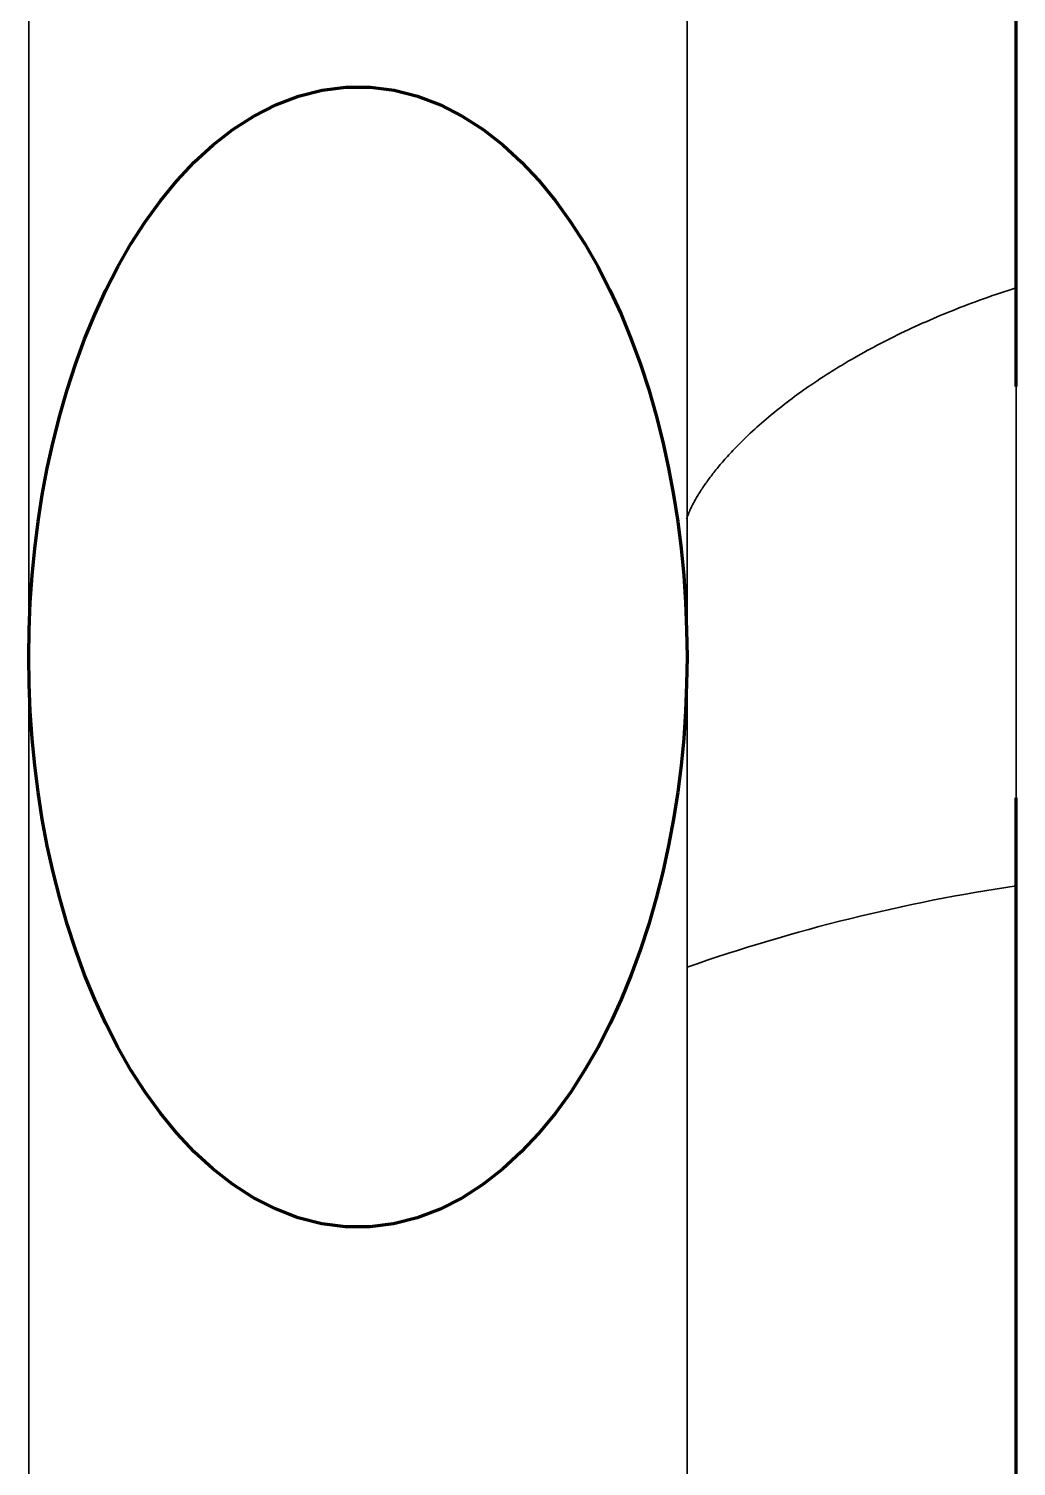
# Model space of a CAD drawing. Extents: x 23 to 417, y 3 to 294.
# Drawn here: x 144.5273 to 144.7673, y 96.4275 to 96.7769 of the extents above; entities that cross this region are included whole.
import ezdxf

# ---------------------------------------------------------------- set-up
doc = ezdxf.new("R2010")
doc.units = 0
doc.linetypes.add('DASHED', pattern=[15, 12, -3])
doc.layers.get('0').update_dxf_attribs({"lineweight": 13})

# ---------------------------------------------------------------- blocks, each defined once
blk = doc.blocks.new('BLOCK4554')
at = {"color": 7, "lineweight": 35, "ltscale": 0.087136}
blk.add_line((20.4333, -14.6552), (20.4333, -11.1697), dxfattribs=at)
at = {"color": 7, "lineweight": 35, "ltscale": 0.0383}
for p, q in [((19.2333, -11.9062), (19.2333, -13.4382)), ((20.0333, -11.9062), (20.0333, -13.4382))]:
    blk.add_line(p, q, dxfattribs=at)
at = {"color": 7, "lineweight": 35, "ltscale": 0.045038}
blk.add_line((19.2333, -13.2643), (19.2333, -15.0658), dxfattribs=at)
at = {"color": 7, "lineweight": 35, "ltscale": 0.040589}
blk.add_line((20.0333, -13.4423), (20.0333, -15.0658), dxfattribs=at)
at = {"color": 7, "lineweight": 35}
blk.add_arc((20.7598, -15.8937), 2.2018, 98.5261, 109.2626, dxfattribs=at)
for points, degree, knots in [([(20.0333, -13.4382), (20.0333, -13.3909), (20.031, -13.3437), (20.0263, -13.2966), (20.0082, -13.1762), (19.9734, -13.0603), (19.9453, -12.992), (19.8944, -12.9012), (19.8259, -12.8288), (19.8041, -12.8093), (19.7661, -12.7819), (19.7245, -12.7626), (19.7078, -12.7564), (19.6742, -12.7473), (19.6396, -12.7443), (19.622, -12.7445), (19.5865, -12.7483), (19.5521, -12.7586), (19.5345, -12.7657), (19.4726, -12.7969), (19.419, -12.8459), (19.3852, -12.8883), (19.315, -12.9999), (19.2705, -13.1281), (19.252, -13.2061), (19.2382, -13.3001), (19.234, -13.3948), (19.2335, -13.4093), (19.2333, -13.4237), (19.2333, -13.4382)], 5, [0, 0, 0, 0, 0, 0, 0.334267, 0.334267, 0.334267, 0.861786, 0.861786, 0.861786, 1.082445, 1.082445, 1.082445, 1.22048, 1.22048, 1.22048, 1.35874, 1.35874, 1.35874, 1.504654, 1.504654, 1.504654, 1.90037, 1.90037, 1.90037, 2.468515, 2.468515, 2.468515, 2.570826, 2.570826, 2.570826, 2.570826, 2.570826, 2.570826]), ([(20.0328, -13.2706), (20.0329, -13.2703), (20.0333, -13.2688), (20.0346, -13.2652), (20.0371, -13.259), (20.0411, -13.251), (20.0458, -13.2428), (20.0515, -13.2338), (20.0583, -13.2238), (20.0674, -13.212), (20.0781, -13.1991), (20.0924, -13.1836), (20.1104, -13.1657), (20.133, -13.1458), (20.1568, -13.127), (20.1766, -13.1126), (20.1977, -13.0984), (20.2212, -13.0835), (20.2525, -13.0655), (20.285, -13.0486), (20.3195, -13.0324), (20.3557, -13.0171), (20.3938, -13.0026), (20.42, -12.9939), (20.4333, -12.9895)], 3, [0, 0, 0, 0, 0.0010032, 0.0047688, 0.0115297, 0.020887, 0.031623, 0.0397278, 0.0530505, 0.0678243, 0.0844404, 0.103387, 0.1309325, 0.1606017, 0.1938128, 0.2218831, 0.2338608, 0.2702267, 0.3053387, 0.3420035, 0.3801027, 0.4195175, 0.4601349, 0.5022701, 0.5022701, 0.5022701, 0.5022701]), ([(19.2333, -13.4382), (19.2333, -13.4946), (19.2366, -13.551), (19.2432, -13.607), (19.2661, -13.7331), (19.3081, -13.8531), (19.3382, -13.9175), (19.3878, -13.9956), (19.4516, -14.0566), (19.4676, -14.07), (19.4997, -14.0932), (19.5345, -14.1107), (19.5521, -14.1178), (19.5865, -14.1281), (19.622, -14.1319), (19.6396, -14.1321), (19.6742, -14.1291), (19.7078, -14.12), (19.7245, -14.1138), (19.7948, -14.0812), (19.855, -14.0252), (19.8939, -13.9729), (19.9674, -13.8435), (20.0099, -13.6967), (20.0255, -13.6114), (20.0333, -13.5248), (20.0333, -13.4382)], 5, [0, 0, 0, 0, 0, 0, 0.39863, 0.39863, 0.39863, 0.907996, 0.907996, 0.907996, 1.066395, 1.066395, 1.066395, 1.212309, 1.212309, 1.212309, 1.350569, 1.350569, 1.350569, 1.488604, 1.488604, 1.488604, 1.957528, 1.957528, 1.957528, 2.569953, 2.569953, 2.569953, 2.569953, 2.569953, 2.569953])]:
    blk.add_open_spline(points, degree=degree, knots=knots, dxfattribs=at)
blk = doc.blocks.new('BLOCK4561')
at = {"color": 7, "linetype": 'DASHED', "lineweight": 140, "ltscale": 0.000735654}
blk.add_line((19.5612, -12.7566), (19.5897, -12.7494), dxfattribs=at)
at = {"color": 7, "linetype": 'DASHED', "lineweight": 140, "ltscale": 0.000732693}
blk.add_line((19.5897, -12.7494), (19.6188, -12.7457), dxfattribs=at)
at = {"color": 7, "linetype": 'DASHED', "lineweight": 140, "ltscale": 0.000733805}
blk.add_line((19.6188, -12.7457), (19.6481, -12.7457), dxfattribs=at)
at = {"color": 7, "linetype": 'DASHED', "lineweight": 140, "ltscale": 0.000732079}
blk.add_line((19.6481, -12.7457), (19.6772, -12.7494), dxfattribs=at)
at = {"color": 7, "linetype": 'DASHED', "lineweight": 140, "ltscale": 0.000736253}
blk.add_line((19.6772, -12.7494), (19.7057, -12.7567), dxfattribs=at)
at = {"color": 7, "linetype": 'DASHED', "lineweight": 140, "ltscale": 0.000748895}
blk.add_line((19.5067, -12.7809), (19.5334, -12.7672), dxfattribs=at)
at = {"color": 7, "linetype": 'DASHED', "lineweight": 140, "ltscale": 0.000743944}
blk.add_line((19.5334, -12.7672), (19.5612, -12.7566), dxfattribs=at)
at = {"color": 7, "linetype": 'DASHED', "lineweight": 140, "ltscale": 0.000743633}
blk.add_line((19.7057, -12.7567), (19.7335, -12.7673), dxfattribs=at)
at = {"color": 7, "linetype": 'DASHED', "lineweight": 140, "ltscale": 0.000747857}
blk.add_line((19.7335, -12.7673), (19.7601, -12.781), dxfattribs=at)
at = {"color": 7, "linetype": 'DASHED', "lineweight": 140, "ltscale": 0.000754533}
blk.add_line((19.4813, -12.7972), (19.5067, -12.7809), dxfattribs=at)
at = {"color": 7, "linetype": 'DASHED', "lineweight": 140, "ltscale": 0.000754591}
blk.add_line((19.7601, -12.781), (19.7855, -12.7973), dxfattribs=at)
at = {"color": 7, "linetype": 'DASHED', "lineweight": 140, "ltscale": 0.000762785}
blk.add_line((19.4573, -12.816), (19.4813, -12.7972), dxfattribs=at)
at = {"color": 7, "linetype": 'DASHED', "lineweight": 140, "ltscale": 0.000762445}
blk.add_line((19.7855, -12.7973), (19.8095, -12.8161), dxfattribs=at)
at = {"color": 7, "linetype": 'DASHED', "lineweight": 140, "ltscale": 0.000771243}
blk.add_line((19.4345, -12.8368), (19.4573, -12.816), dxfattribs=at)
at = {"color": 7, "linetype": 'DASHED', "lineweight": 140, "ltscale": 0.000769946}
blk.add_line((19.8095, -12.8161), (19.8322, -12.837), dxfattribs=at)
at = {"color": 7, "linetype": 'DASHED', "lineweight": 140, "ltscale": 0.000779028}
blk.add_line((19.4132, -12.8596), (19.4345, -12.8368), dxfattribs=at)
at = {"color": 7, "linetype": 'DASHED', "lineweight": 140, "ltscale": 0.000776773}
blk.add_line((19.8322, -12.837), (19.8534, -12.8596), dxfattribs=at)
at = {"color": 7, "linetype": 'DASHED', "lineweight": 140, "ltscale": 0.000785802}
blk.add_line((19.3933, -12.8839), (19.4132, -12.8596), dxfattribs=at)
at = {"color": 7, "linetype": 'DASHED', "lineweight": 140, "ltscale": 0.000783061}
blk.add_line((19.8534, -12.8596), (19.8733, -12.8838), dxfattribs=at)
at = {"color": 7, "linetype": 'DASHED', "lineweight": 140, "ltscale": 0.000791359}
blk.add_line((19.3747, -12.9095), (19.3933, -12.8839), dxfattribs=at)
at = {"color": 7, "linetype": 'DASHED', "lineweight": 140, "ltscale": 0.000789029}
blk.add_line((19.8733, -12.8838), (19.8918, -12.9094), dxfattribs=at)
at = {"color": 7, "linetype": 'DASHED', "lineweight": 140, "ltscale": 0.000795813}
blk.add_line((19.3575, -12.9363), (19.3747, -12.9095), dxfattribs=at)
at = {"color": 7, "linetype": 'DASHED', "lineweight": 140, "ltscale": 0.000794632}
blk.add_line((19.8918, -12.9094), (19.909, -12.9361), dxfattribs=at)
at = {"color": 7, "linetype": 'DASHED', "lineweight": 140, "ltscale": 0.000799541}
blk.add_line((19.3416, -12.964), (19.3575, -12.9363), dxfattribs=at)
at = {"color": 7, "linetype": 'DASHED', "lineweight": 140, "ltscale": 0.000799574}
blk.add_line((19.909, -12.9361), (19.9249, -12.9639), dxfattribs=at)
at = {"color": 7, "linetype": 'DASHED', "lineweight": 140, "ltscale": 0.000803131}
blk.add_line((19.327, -12.9926), (19.3416, -12.964), dxfattribs=at)
at = {"color": 7, "linetype": 'DASHED', "lineweight": 140, "ltscale": 0.000803965}
blk.add_line((19.9249, -12.9639), (19.9396, -12.9925), dxfattribs=at)
at = {"color": 7, "linetype": 'DASHED', "lineweight": 140, "ltscale": 0.000806747}
blk.add_line((19.3135, -13.022), (19.327, -12.9926), dxfattribs=at)
at = {"color": 7, "linetype": 'DASHED', "lineweight": 140, "ltscale": 0.000807681}
blk.add_line((19.9396, -12.9925), (19.9531, -13.0218), dxfattribs=at)
at = {"color": 7, "linetype": 'DASHED', "lineweight": 140, "ltscale": 0.000810027}
blk.add_line((19.3012, -13.0519), (19.3135, -13.022), dxfattribs=at)
at = {"color": 7, "linetype": 'DASHED', "lineweight": 140, "ltscale": 0.000810874}
blk.add_line((19.9531, -13.0218), (19.9654, -13.0519), dxfattribs=at)
at = {"color": 7, "linetype": 'DASHED', "lineweight": 140, "ltscale": 0.000812897}
blk.add_line((19.29, -13.0825), (19.3012, -13.0519), dxfattribs=at)
at = {"color": 7, "linetype": 'DASHED', "lineweight": 140, "ltscale": 0.000813538}
blk.add_line((19.9654, -13.0519), (19.9766, -13.0824), dxfattribs=at)
at = {"color": 7, "linetype": 'DASHED', "lineweight": 140, "ltscale": 0.000815345}
blk.add_line((19.2799, -13.1135), (19.29, -13.0825), dxfattribs=at)
at = {"color": 7, "linetype": 'DASHED', "lineweight": 140, "ltscale": 0.000815835}
blk.add_line((19.9766, -13.0824), (19.9867, -13.1134), dxfattribs=at)
at = {"color": 7, "linetype": 'DASHED', "lineweight": 140, "ltscale": 0.00081748}
blk.add_line((19.2709, -13.1449), (19.2799, -13.1135), dxfattribs=at)
at = {"color": 7, "linetype": 'DASHED', "lineweight": 140, "ltscale": 0.000817781}
blk.add_line((19.9867, -13.1134), (19.9957, -13.1449), dxfattribs=at)
at = {"color": 7, "linetype": 'DASHED', "lineweight": 140, "ltscale": 0.000819278}
blk.add_line((19.2629, -13.1767), (19.2709, -13.1449), dxfattribs=at)
at = {"color": 7, "linetype": 'DASHED', "lineweight": 140, "ltscale": 0.000819498}
blk.add_line((19.9957, -13.1449), (20.0037, -13.1767), dxfattribs=at)
at = {"color": 7, "linetype": 'DASHED', "lineweight": 140, "ltscale": 0.000820852}
blk.add_line((19.2559, -13.2088), (19.2629, -13.1767), dxfattribs=at)
at = {"color": 7, "linetype": 'DASHED', "lineweight": 140, "ltscale": 0.000821001}
blk.add_line((20.0037, -13.1767), (20.0107, -13.2087), dxfattribs=at)
at = {"color": 7, "linetype": 'DASHED', "lineweight": 140, "ltscale": 0.000822194}
blk.add_line((19.2498, -13.2411), (19.2559, -13.2088), dxfattribs=at)
at = {"color": 7, "linetype": 'DASHED', "lineweight": 140, "ltscale": 0.000822367}
blk.add_line((20.0107, -13.2087), (20.0168, -13.2411), dxfattribs=at)
at = {"color": 7, "linetype": 'DASHED', "lineweight": 140, "ltscale": 0.000823359}
blk.add_line((19.2447, -13.2736), (19.2498, -13.2411), dxfattribs=at)
at = {"color": 7, "linetype": 'DASHED', "lineweight": 140, "ltscale": 0.000823477}
blk.add_line((20.0168, -13.2411), (20.0219, -13.2736), dxfattribs=at)
at = {"color": 7, "linetype": 'DASHED', "lineweight": 140, "ltscale": 0.000824308}
blk.add_line((19.2406, -13.3063), (19.2447, -13.2736), dxfattribs=at)
at = {"color": 7, "linetype": 'DASHED', "lineweight": 140, "ltscale": 0.000824408}
blk.add_line((20.0219, -13.2736), (20.026, -13.3063), dxfattribs=at)
at = {"color": 7, "linetype": 'DASHED', "lineweight": 140, "ltscale": 0.000825131}
for p, q in [((19.2374, -13.3392), (19.2406, -13.3063)), ((20.026, -13.3063), (20.0292, -13.3392))]:
    blk.add_line(p, q, dxfattribs=at)
at = {"color": 7, "linetype": 'DASHED', "lineweight": 140, "ltscale": 0.000825711}
blk.add_line((19.2351, -13.3721), (19.2374, -13.3392), dxfattribs=at)
at = {"color": 7, "linetype": 'DASHED', "lineweight": 140, "ltscale": 0.000825684}
blk.add_line((20.0292, -13.3392), (20.0315, -13.3721), dxfattribs=at)
at = {"color": 7, "linetype": 'DASHED', "lineweight": 140, "ltscale": 0.000826135}
blk.add_line((19.2338, -13.4052), (19.2351, -13.3721), dxfattribs=at)
at = {"color": 7, "linetype": 'DASHED', "lineweight": 140, "ltscale": 0.000826041}
blk.add_line((20.0315, -13.3721), (20.0328, -13.4052), dxfattribs=at)
at = {"color": 7, "linetype": 'DASHED', "lineweight": 140, "ltscale": 0.000826294}
blk.add_line((19.2333, -13.4382), (19.2338, -13.4052), dxfattribs=at)
at = {"color": 7, "linetype": 'DASHED', "lineweight": 140, "ltscale": 0.000826246}
blk.add_line((20.0328, -13.4052), (20.0333, -13.4382), dxfattribs=at)
at = {"color": 7, "linetype": 'DASHED', "lineweight": 140, "ltscale": 0.00082596}
blk.add_line((19.2338, -13.4712), (19.2333, -13.4382), dxfattribs=at)
at = {"color": 7, "linetype": 'DASHED', "lineweight": 140, "ltscale": 0.000825936}
blk.add_line((20.0333, -13.4382), (20.0328, -13.4712), dxfattribs=at)
at = {"color": 7, "linetype": 'DASHED', "lineweight": 140, "ltscale": 0.000825754}
blk.add_line((19.2351, -13.5042), (19.2338, -13.4712), dxfattribs=at)
at = {"color": 7, "linetype": 'DASHED', "lineweight": 140, "ltscale": 0.000825706}
blk.add_line((20.0328, -13.4712), (20.0315, -13.5042), dxfattribs=at)
at = {"color": 7, "linetype": 'DASHED', "lineweight": 140, "ltscale": 0.000825375}
blk.add_line((19.2374, -13.5372), (19.2351, -13.5042), dxfattribs=at)
at = {"color": 7, "linetype": 'DASHED', "lineweight": 140, "ltscale": 0.000825277}
blk.add_line((20.0315, -13.5042), (20.0292, -13.5372), dxfattribs=at)
at = {"color": 7, "linetype": 'DASHED', "lineweight": 140, "ltscale": 0.000824818}
blk.add_line((19.2406, -13.57), (19.2374, -13.5372), dxfattribs=at)
at = {"color": 7, "linetype": 'DASHED', "lineweight": 140, "ltscale": 0.000824647}
blk.add_line((20.0292, -13.5372), (20.026, -13.57), dxfattribs=at)
at = {"color": 7, "linetype": 'DASHED', "lineweight": 140, "ltscale": 0.000824089}
blk.add_line((19.2447, -13.6027), (19.2406, -13.57), dxfattribs=at)
at = {"color": 7, "linetype": 'DASHED', "lineweight": 140, "ltscale": 0.00082387}
blk.add_line((20.026, -13.57), (20.0219, -13.6027), dxfattribs=at)
at = {"color": 7, "linetype": 'DASHED', "lineweight": 140, "ltscale": 0.000823179}
blk.add_line((19.2498, -13.6352), (19.2447, -13.6027), dxfattribs=at)
at = {"color": 7, "linetype": 'DASHED', "lineweight": 140, "ltscale": 0.000822944}
blk.add_line((20.0219, -13.6027), (20.0168, -13.6352), dxfattribs=at)
at = {"color": 7, "linetype": 'DASHED', "lineweight": 140, "ltscale": 0.000822068}
blk.add_line((19.2558, -13.6676), (19.2498, -13.6352), dxfattribs=at)
at = {"color": 7, "linetype": 'DASHED', "lineweight": 140, "ltscale": 0.000821839}
blk.add_line((20.0168, -13.6352), (20.0108, -13.6675), dxfattribs=at)
at = {"color": 7, "linetype": 'DASHED', "lineweight": 140, "ltscale": 0.000820715}
blk.add_line((19.2629, -13.6996), (19.2558, -13.6676), dxfattribs=at)
at = {"color": 7, "linetype": 'DASHED', "lineweight": 140, "ltscale": 0.000820518}
blk.add_line((20.0108, -13.6675), (20.0038, -13.6996), dxfattribs=at)
at = {"color": 7, "linetype": 'DASHED', "lineweight": 140, "ltscale": 0.000819116}
blk.add_line((19.2709, -13.7314), (19.2629, -13.6996), dxfattribs=at)
at = {"color": 7, "linetype": 'DASHED', "lineweight": 140, "ltscale": 0.000819}
blk.add_line((20.0038, -13.6996), (19.9957, -13.7314), dxfattribs=at)
at = {"color": 7, "linetype": 'DASHED', "lineweight": 140, "ltscale": 0.000817349}
blk.add_line((19.2799, -13.7628), (19.2709, -13.7314), dxfattribs=at)
at = {"color": 7, "linetype": 'DASHED', "lineweight": 140, "ltscale": 0.000817198}
blk.add_line((19.9957, -13.7314), (19.9867, -13.7628), dxfattribs=at)
at = {"color": 7, "linetype": 'DASHED', "lineweight": 140, "ltscale": 0.000815489}
blk.add_line((19.29, -13.7939), (19.2799, -13.7628), dxfattribs=at)
at = {"color": 7, "linetype": 'DASHED', "lineweight": 140, "ltscale": 0.000815044}
blk.add_line((19.9867, -13.7628), (19.9766, -13.7938), dxfattribs=at)
at = {"color": 7, "linetype": 'DASHED', "lineweight": 140, "ltscale": 0.000813339}
blk.add_line((19.3012, -13.8244), (19.29, -13.7939), dxfattribs=at)
at = {"color": 7, "linetype": 'DASHED', "lineweight": 140, "ltscale": 0.000812597}
blk.add_line((19.9766, -13.7938), (19.9655, -13.8243), dxfattribs=at)
at = {"color": 7, "linetype": 'DASHED', "lineweight": 140, "ltscale": 0.000810863}
blk.add_line((19.3135, -13.8544), (19.3012, -13.8244), dxfattribs=at)
at = {"color": 7, "linetype": 'DASHED', "lineweight": 140, "ltscale": 0.000809738}
blk.add_line((19.9655, -13.8243), (19.9532, -13.8543), dxfattribs=at)
at = {"color": 7, "linetype": 'DASHED', "lineweight": 140, "ltscale": 0.000807878}
blk.add_line((19.327, -13.8838), (19.3135, -13.8544), dxfattribs=at)
at = {"color": 7, "linetype": 'DASHED', "lineweight": 140, "ltscale": 0.000806648}
blk.add_line((19.9532, -13.8543), (19.9397, -13.8836), dxfattribs=at)
at = {"color": 7, "linetype": 'DASHED', "lineweight": 140, "ltscale": 0.000804284}
blk.add_line((19.3416, -13.9124), (19.327, -13.8838), dxfattribs=at)
at = {"color": 7, "linetype": 'DASHED', "lineweight": 140, "ltscale": 0.000803962}
blk.add_line((19.9397, -13.8836), (19.9251, -13.9122), dxfattribs=at)
at = {"color": 7, "linetype": 'DASHED', "lineweight": 140, "ltscale": 0.00079997}
blk.add_line((19.3575, -13.9402), (19.3416, -13.9124), dxfattribs=at)
at = {"color": 7, "linetype": 'DASHED', "lineweight": 140, "ltscale": 0.000801282}
blk.add_line((19.9251, -13.9122), (19.9091, -13.94), dxfattribs=at)
at = {"color": 7, "linetype": 'DASHED', "lineweight": 140, "ltscale": 0.000795005}
blk.add_line((19.3747, -13.9669), (19.3575, -13.9402), dxfattribs=at)
at = {"color": 7, "linetype": 'DASHED', "lineweight": 140, "ltscale": 0.00079791}
blk.add_line((19.9091, -13.94), (19.8919, -13.9669), dxfattribs=at)
at = {"color": 7, "linetype": 'DASHED', "lineweight": 140, "ltscale": 0.000789289}
blk.add_line((19.3933, -13.9925), (19.3747, -13.9669), dxfattribs=at)
at = {"color": 7, "linetype": 'DASHED', "lineweight": 140, "ltscale": 0.000793447}
blk.add_line((19.8919, -13.9669), (19.8733, -13.9926), dxfattribs=at)
at = {"color": 7, "linetype": 'DASHED', "lineweight": 140, "ltscale": 0.000783007}
blk.add_line((19.4131, -14.0167), (19.3933, -13.9925), dxfattribs=at)
at = {"color": 7, "linetype": 'DASHED', "lineweight": 140, "ltscale": 0.000787584}
blk.add_line((19.8733, -13.9926), (19.8533, -14.017), dxfattribs=at)
at = {"color": 7, "linetype": 'DASHED', "lineweight": 140, "ltscale": 0.00077634}
blk.add_line((19.4344, -14.0394), (19.4131, -14.0167), dxfattribs=at)
at = {"color": 7, "linetype": 'DASHED', "lineweight": 140, "ltscale": 0.000780417}
blk.add_line((19.8533, -14.017), (19.8319, -14.0397), dxfattribs=at)
at = {"color": 7, "linetype": 'DASHED', "lineweight": 140, "ltscale": 0.000769414}
blk.add_line((19.457, -14.0602), (19.4344, -14.0394), dxfattribs=at)
at = {"color": 7, "linetype": 'DASHED', "lineweight": 140, "ltscale": 0.000772103}
blk.add_line((19.8319, -14.0397), (19.8092, -14.0606), dxfattribs=at)
at = {"color": 7, "linetype": 'DASHED', "lineweight": 140, "ltscale": 0.000761964}
blk.add_line((19.481, -14.079), (19.457, -14.0602), dxfattribs=at)
at = {"color": 7, "linetype": 'DASHED', "lineweight": 140, "ltscale": 0.000763194}
blk.add_line((19.8092, -14.0606), (19.7851, -14.0793), dxfattribs=at)
at = {"color": 7, "linetype": 'DASHED', "lineweight": 140, "ltscale": 0.000754321}
blk.add_line((19.5064, -14.0953), (19.481, -14.079), dxfattribs=at)
at = {"color": 7, "linetype": 'DASHED', "lineweight": 140, "ltscale": 0.000748649}
blk.add_line((19.533, -14.109), (19.5064, -14.0953), dxfattribs=at)
at = {"color": 7, "linetype": 'DASHED', "lineweight": 140, "ltscale": 0.000747515}
blk.add_line((19.7597, -14.0957), (19.7331, -14.1093), dxfattribs=at)
at = {"color": 7, "linetype": 'DASHED', "lineweight": 140, "ltscale": 0.000754397}
blk.add_line((19.7851, -14.0793), (19.7597, -14.0957), dxfattribs=at)
at = {"color": 7, "linetype": 'DASHED', "lineweight": 140, "ltscale": 0.000743803}
blk.add_line((19.5608, -14.1197), (19.533, -14.109), dxfattribs=at)
at = {"color": 7, "linetype": 'DASHED', "lineweight": 140, "ltscale": 0.000743352}
blk.add_line((19.7331, -14.1093), (19.7053, -14.1198), dxfattribs=at)
at = {"color": 7, "linetype": 'DASHED', "lineweight": 140, "ltscale": 0.000735468}
blk.add_line((19.5893, -14.127), (19.5608, -14.1197), dxfattribs=at)
at = {"color": 7, "linetype": 'DASHED', "lineweight": 140, "ltscale": 0.00073242}
blk.add_line((19.6184, -14.1307), (19.5893, -14.127), dxfattribs=at)
at = {"color": 7, "linetype": 'DASHED', "lineweight": 140, "ltscale": 0.000733615}
blk.add_line((19.6477, -14.1307), (19.6184, -14.1307), dxfattribs=at)
at = {"color": 7, "linetype": 'DASHED', "lineweight": 140, "ltscale": 0.00073182}
blk.add_line((19.6767, -14.1271), (19.6477, -14.1307), dxfattribs=at)
at = {"color": 7, "linetype": 'DASHED', "lineweight": 140, "ltscale": 0.000735866}
blk.add_line((19.7053, -14.1198), (19.6767, -14.1271), dxfattribs=at)
blk = doc.blocks.new('BLOCK4574')
at = {"color": 7, "linetype": 'DASHED', "lineweight": 140, "ltscale": 0.087136}
blk.add_line((20.4333, -14.6552), (20.4333, -11.1697), dxfattribs=at)

msp = doc.modelspace()

# ---------------------------------------------------------------- block references
at = {"lineweight": 0, "xscale": 0.2, "yscale": 0.2, "zscale": 0.2}
for name in ['BLOCK4554', 'BLOCK4574', 'BLOCK4561']:
    msp.add_blockref(name, (140.68065, 99.31183), dxfattribs=at)

doc.saveas('drawing.dxf')
